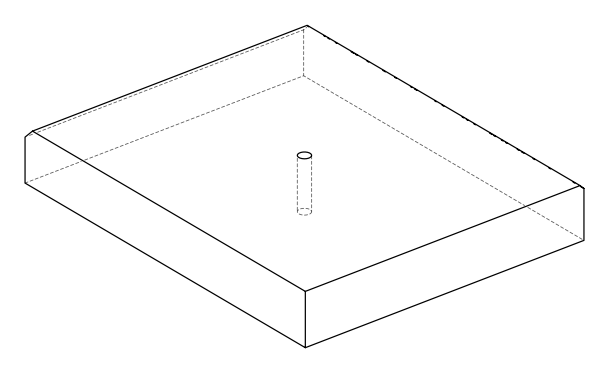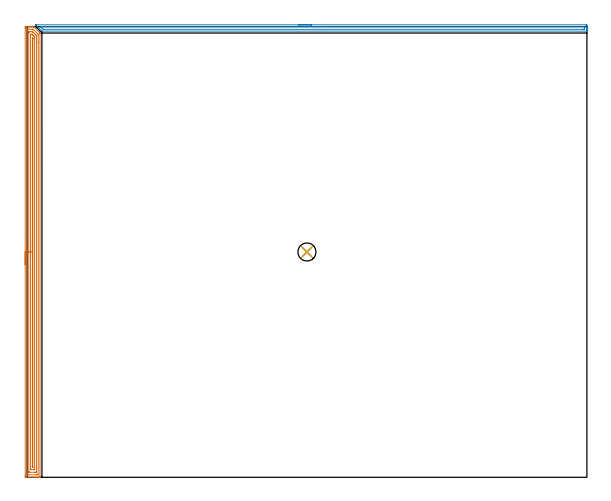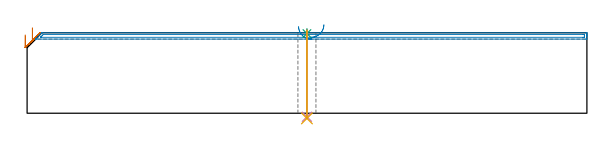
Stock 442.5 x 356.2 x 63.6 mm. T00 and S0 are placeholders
(PLAN: 5 operations, 3 tool changes, 22.1 min)
(1 AREA_MILL | FG_CHAMFER_SURFACE | UGT0205_001 | 14.38 min | 24380 mm3)
(2 AREA_MILL_1 | FG_CHAMFER_SURFACE_1 | UGT0205_001 | 7.12 min | 5406 mm3)
(3 SPOT_DRILL | STEP1HOLE | NXT0321_9005460120000 | 0.03 min | 4 mm3)
(4 DRILL_THROUGH_HOLE_INTO_CENTER | STEP1HOLE | NXT0301_042 | 0.28 min | 2491 mm3)
(5 DRILL_TO_ENLARGE_THROUGH_HOLE | STEP1HOLE | NXT0301_105 | 0.28 min | 7619 mm3)
(TOOL UGT0205_001 | Chamfer Mill 20 x 3 x 45 deg. | D20 FL50 Z2)
(TOOL NXT0321_9005460120000 | NC Spot Drill, 142deg, 12mm, Carbide, Uncoated | D12 PA142 FL30 Z2)
(TOOL NXT0301_042 | Carbide Drill 7.1mm [860.1-0710-057A1-MM 2214] | D7.1 PA140 FL85 Z2)
(TOOL NXT0301_105 | Carbide Drill 14.25mm [860.1-1425-071A1-MM 2214] | D14.25 PA140 FL83 Z2)
(OP 1 AREA_MILL)
G17 G21 G94 G90
T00 M6
G54
G17 G0 G90 X-1.5 Y168.1 S1061 M3
G43 Z73.6 H0
Z61.9
G94 G1 Y168.138 Z61.028 F250.
Y168.252 Z60.164
Y168.441 Z59.312
Y168.703 Z58.48
Y169.037 Z57.674
Y169.44 Z56.9
Y169.908 Z56.164
Y170.44 Z55.472
Y171.029 Z54.829
Y171.672 Z54.24
Y172.364 Z53.708
Y173.1 Z53.24
Y173.874 Z52.837
Y174.68 Z52.503
Y175.512 Z52.241
Y176.364 Z52.052
Y177.228 Z51.938
Y178.1 Z51.9
Y355.21
X-1.499 Y355.572 Z51.901
X-1.494 Y356.099 Z51.903
X-1.491 Y356.192 Z51.906
X-0.972 Y356.2 Z52.425
X1.689 Z55.084
X3.104 Z56.501
X3.463 Z56.859
X4.181 Z57.581
X4.519 Z57.919
X5.203 Y356.19 Z58.601
X5.237 Y356.159 Z58.636
X5.381 Y356.019 Z58.78
X10.14 Y351.259 Z63.54
X10.203 Y351.187 Z63.596
X10.2 Y351.104 Z63.6
X10.199 Y0.181 Z63.599
X10.201 Y0.098 Z63.596
X10.194 Y0.008 Z63.585
X10.178 Y0. Z63.568
X9.774 Z63.173
X9.503 Z62.903
X8.785 Z62.18
X7.539 Z60.936
X6.124 Z59.519
X-0.972 Y0.001 Z52.426
X-1.203 Y0.003 Z52.194
X-1.492 Y0.008 Z51.906
X-1.495 Y0.101 Z51.903
X-1.499 Y0.628 Z51.901
X-1.5 Y1.161 Z51.9
Y178.1
X-0.086 Z53.314
Y353.784
X-0.085 Y354.19 Z53.315
X0.392 Y354.198 Z53.792
X0.802 Y354.199 Z54.202
X1.276 Y354.2 Z54.676
X3.939 Y354.199 Z57.339
X4.35 Y354.192 Z57.75
X4.754 Y354.184 Z58.154
X5.166 Y353.784 Z58.566
X5.237 Y353.713 Z58.637
X7.898 Y351.053 Z61.298
X8.737 Y350.208 Z62.137
X8.785 Y350.154 Z62.185
X8.786 Y349.314 Z62.186
Y343.893
X8.785 Y2.01 Z62.185
X8.308 Y2.002 Z61.708
X7.898 Y2.001 Z61.298
X7.424 Y2. Z60.824
X0.802 Y2.001 Z54.202
X0.325 Y2.003 Z53.725
X-0.085 Y2.01 Z53.315
X-0.086 Y2.416 Z53.314
Y2.417
Y178.1
X1.328 Z54.728
X1.329 Y351.102 Z54.729
X1.33 Y351.464 Z54.73
X1.333 Y351.996 Z54.733
X1.335 Y352.168 Z54.735
X1.495 Y352.191 Z54.895
X1.689 Y352.195 Z55.089
X2.374 Y352.2 Z55.774
X2.576 Z55.976
X4.149 Y352.198 Z57.549
X4.248 Y352.194 Z57.648
X4.297 Y352.19 Z57.697
X4.35 Y352.143 Z57.75
X4.503 Y351.996 Z57.903
X5.237 Y351.264 Z58.637
X6.293 Y350.208 Z59.693
X7.011 Y349.489 Z60.411
X7.184 Y349.314 Z60.584
X7.36 Y349.129 Z60.76
X7.364 Y348.957 Z60.764
X7.369 Y348.419 Z60.769
X7.371 Y348.056 Z60.771
Y347.525
X7.37 Y5.098 Z60.77
X7.369 Y4.737 Z60.769
X7.366 Y4.204 Z60.766
X7.364 Y4.032 Z60.764
X7.205 Y4.009 Z60.605
X7.011 Y4.005 Z60.411
X6.326 Y4. Z59.726
X6.124 Z59.524
X1.892 Z55.292
X1.689 Y4.001 Z55.089
X1.487 Y4.003 Z54.887
X1.352 Y4.008 Z54.752
X1.334 Y4.01 Z54.734
X1.332 Y4.016 Z54.732
X1.33 Y4.039 Z54.73
X1.329 Y4.083 Z54.729
X1.328 Y4.204 Z54.728
Y178.1
X2.743 Z56.143
Y349.314
X2.747 Y350.036 Z56.147
X2.75 Y350.142 Z56.15
X2.755 Y350.19 Z56.155
X2.804 Y350.192 Z56.204
X3.023 Y350.196 Z56.423
X3.471 Y350.2 Z56.871
X3.69 Y350.195 Z57.09
X3.8 Y350.19 Z57.2
X3.858 Y350.182 Z57.258
X3.965 Y350.077 Z57.365
X4.35 Y349.699 Z57.75
X4.738 Y349.314 Z58.138
X5.237 Y348.815 Z58.637
X5.632 Y348.419 Z59.032
X5.764 Y348.285 Z59.164
X5.87 Y348.175 Z59.27
X5.938 Y348.102 Z59.338
X5.95 Y348.055 Z59.35
X5.955 Y347.695 Z59.355
X5.956 Y347.525 Z59.356
X5.957 Y346.799 Z59.357
X5.956 Y6.886 Z59.356
X5.953 Y6.165 Z59.353
X5.949 Y6.059 Z59.349
X5.945 Y6.01 Z59.345
X5.896 Y6.008 Z59.296
X5.677 Y6.004 Z59.077
X5.237 Y6. Z58.637
X3.463 Z56.863
X3.021 Y6.004 Z56.421
X2.804 Y6.008 Z56.204
X2.755 Y6.01 Z56.155
X2.75 Y6.044 Z56.15
X2.748 Y6.11 Z56.148
X2.743 Y6.718 Z56.143
Y6.886
Y178.1
X4.157 Z57.557
Y346.826
X4.159 Y347.021 Z57.559
X4.164 Y347.408 Z57.564
X4.167 Y347.426 Z57.567
X4.176 Y347.419 Z57.576
X4.207 Y347.392 Z57.607
X4.262 Y347.34 Z57.662
X4.35 Y347.251 Z57.75
X4.501 Y347.092 Z57.901
X4.536 Y347.054 Z57.936
X4.539 Y346.955 Z57.939
X4.542 Y346.826 Z57.942
X4.543 Y346.631 Z57.943
Y346.437
X4.542 Y8.287 Z57.942
X4.54 Y8.158 Z57.94
X4.536 Y8.056 Z57.936
X4.532 Y8.009 Z57.932
X4.517 Y8.007 Z57.917
X4.35 Y8.002 Z57.75
X4.254 Z57.654
X4.196 Y8.006 Z57.596
X4.169 Y8.009 Z57.569
X4.164 Y8.091 Z57.564
X4.159 Y8.48 Z57.559
X4.157 Y8.675 Z57.557
Y178.1
Y178.972 Z57.595
Y179.836 Z57.709
Y180.688 Z57.898
Y181.52 Z58.16
Y182.326 Z58.494
Y183.1 Z58.897
Y183.836 Z59.365
Y184.528 Z59.896
Y185.171 Z60.486
Y185.76 Z61.129
Y186.292 Z61.821
Y186.76 Z62.557
Y187.163 Z63.331
Y187.497 Z64.137
Y187.759 Z64.969
Y187.948 Z65.82
Y188.062 Z66.685
Y188.1 Z67.557
G0 Z73.6
M5
M2
(OP 2 AREA_MILL_1)
G17 G21 G94 G90
T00 M6
G54
G17 G0 G90 X214.6 Y357.7 S1061 M3
G43 Z73.6 H0
Z68.6
G94 G1 X214.638 Z67.728 F250.
X214.752 Z66.863
X214.941 Z66.012
X215.203 Z65.18
X215.537 Z64.374
X215.94 Z63.6
X216.409 Z62.864
X216.94 Z62.172
X217.529 Z61.529
X218.172 Z60.94
X218.864 Z60.408
X219.6 Z59.94
X220.374 Z59.537
X221.18 Z59.203
X222.012 Z58.941
X222.864 Z58.752
X223.728 Z58.638
X224.6 Z58.6
X441.871 Y357.699 Z58.601
X442.196 Y357.697
X442.49 Y357.693 Z58.603
X442.5 Y357.38 Z58.916
Y355.636 Z60.658
Y355.118 Z61.178
Y354.764 Z61.532
Y354.246 Z62.05
Y353.892 Z62.403
Y352.96 Z63.34
X442.496 Y352.827 Z63.465
X442.49 Y352.702 Z63.589
X442.318 Y352.7 Z63.6
X11.799
X11.706 Y352.704 Z63.589
X11.658 Y352.744 Z63.552
X11.45 Y352.95 Z63.35
X7.018 Y357.38 Z58.916
X6.882 Y357.517 Z58.781
X6.74 Y357.656 Z58.634
X6.716 Y357.692 Z58.598
X6.72 Y357.695 Z58.595
X6.847 Y357.7 Z58.6
X224.6
Y356.286 Z60.014
X439.417
X440.083 Y356.285 Z60.015
X440.314 Y356.283 Z60.017
X440.441 Y356.279 Z60.021
X440.491 Y356.273 Z60.027
X440.493 Y356.245 Z60.055
X440.498 Y356.103 Z60.197
X440.5 Y354.764 Z61.536
X440.498 Y354.359 Z61.941
X440.494 Y354.222 Z62.078
X440.489 Y354.121 Z62.179
X440.416 Y354.12 Z62.18
X440.083 Y354.116 Z62.184
X439.855 Y354.115 Z62.185
X439.189 Y354.114 Z62.186
X13.027 Y354.115 Z62.185
X12.86 Y354.116 Z62.184
X12.778 Y354.119 Z62.181
X12.741 Y354.121 Z62.179
X12.694 Y354.162 Z62.138
X12.086 Y354.764 Z61.536
X11.799 Y355.05 Z61.25
X11.214 Y355.636 Z60.664
X10.905 Y355.946 Z60.354
X10.609 Y356.252 Z60.048
X10.584 Y356.279 Z60.021
X10.615 Y356.281 Z60.019
X10.711 Y356.284 Z60.016
X10.905 Y356.285 Z60.015
X11.133 Y356.286 Z60.014
X224.6
X225.472 Z60.052
X226.337 Z60.166
X227.188 Z60.355
X228.02 Z60.617
X228.826 Z60.951
X229.6 Z61.354
X230.336 Z61.823
X231.028 Z62.354
X231.671 Z62.943
X232.26 Z63.586
X232.792 Z64.278
X233.26 Z65.014
X233.663 Z65.788
X233.997 Z66.594
X234.259 Z67.426
X234.448 Z68.278
X234.562 Z69.143
X234.6 Z70.014
G0 Z73.6
M5
M2
(OP 3 SPOT_DRILL)
G17 G21 G94 G90
T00 M6
G54
G17 G0 G90 X221.2 Y178.1 S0 M3
G43 Z73.6 H0
G94 G81 G98 Z62.985 F250. R66.6
G80
M5
M2
(OP 4 DRILL_THROUGH_HOLE_INTO_CENTER)
G17 G21 G94 G90
T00 M6
G54
G17 G0 G90 X221.2 Y178.1 S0 M3
G43 Z73.6 H1
G94 G73 G98 Z-2.792 F250. Q6.639 R65.6
G80
M5
M2
(OP 5 DRILL_TO_ENLARGE_THROUGH_HOLE)
G17 G21 G94 G90
T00 M6
G54
G17 G0 G90 X221.2 Y178.1 S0 M3
G43 Z73.6 H1
G94 G73 G98 Z-4.093 F250. Q13.539 R65.6
G80
M5
M2
